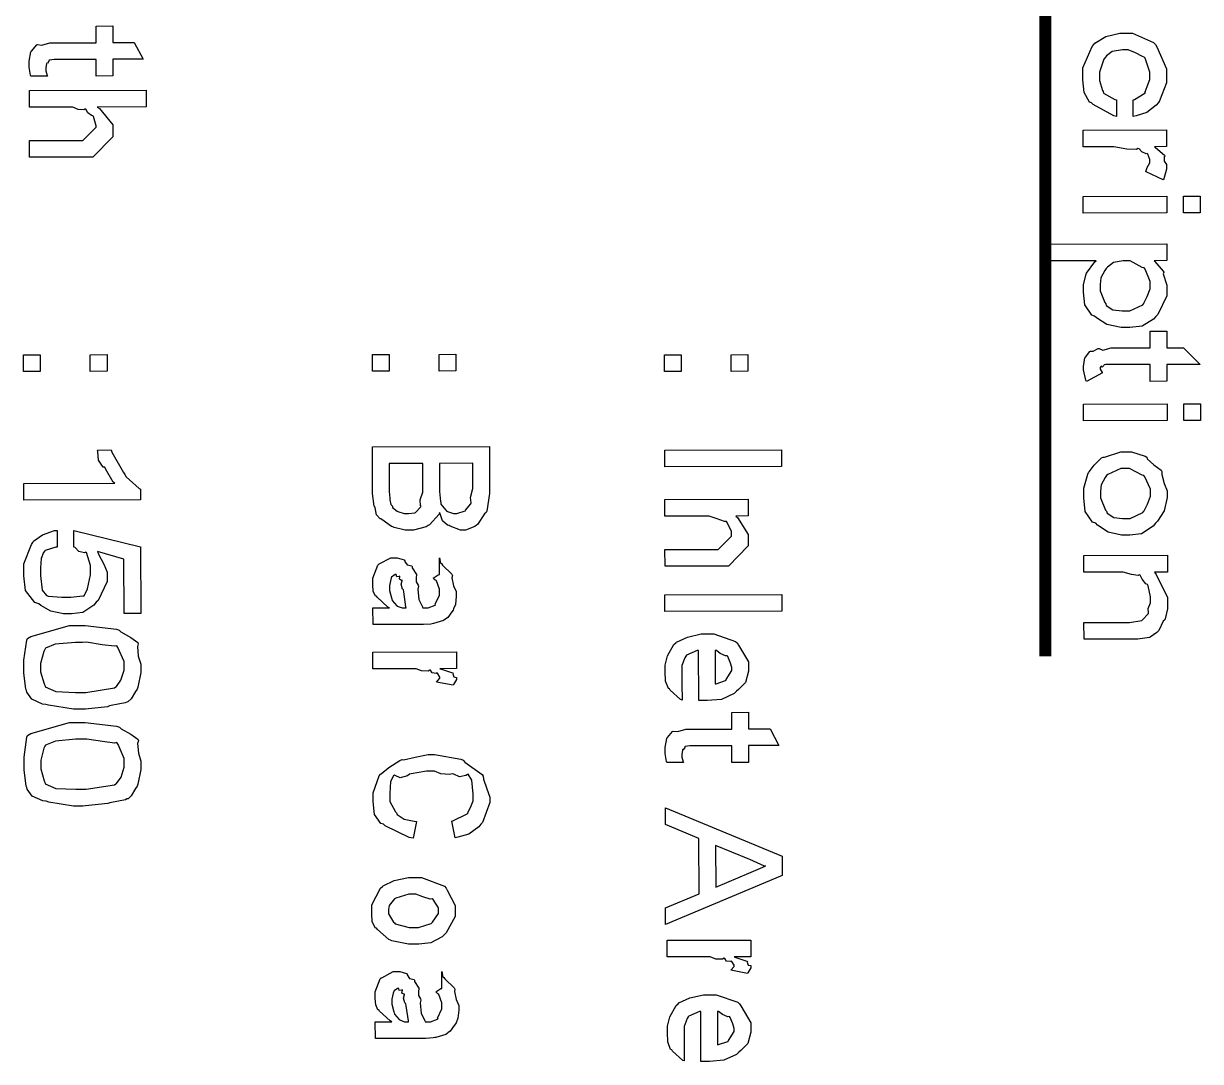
# Model space of a CAD drawing. Extents: x 0.1 to 11.6, y 0.3 to 16.2.
# Drawn here: x 8.875 to 9.854, y 2.541 to 3.405 of the extents above; entities that cross this region are included whole.
import ezdxf

# ---------------------------------------------------------------- set-up
doc = ezdxf.new("R2010")
doc.units = 0
doc.layers.get('0').update_dxf_attribs({"linetype": 'CONTINUOUS'})

msp = doc.modelspace()

# ---------------------------------------------------------------- linework, layer by layer
at = {"color": 0, "const_width": 0.01}
msp.add_lwpolyline([(9.72499, 4.23167), (9.72499, 2.87831)], dxfattribs=at)
at = {"color": 0}
for points in [[(8.89481, 3.36117), (8.88092, 3.36117), (8.88058, 3.36208), (8.87961, 3.36876), (8.87961, 3.37093), (8.87961, 3.37369), (8.88103, 3.38135), (8.88135, 3.382), (8.88151, 3.38206), (8.88579, 3.38715), (8.88635, 3.38743), (8.88635, 3.38743), (8.89014, 3.38704), (8.89671, 3.38894), (8.89893, 3.38894), (8.93517, 3.38894), (8.93517, 3.40283), (8.94906, 3.40304), (8.94906, 3.38915), (8.96685, 3.38917), (8.97424, 3.37528), (8.94906, 3.37528), (8.94906, 3.36139), (8.93517, 3.36117), (8.93517, 3.37506), (8.90153, 3.37506), (8.90018, 3.37506), (8.89632, 3.37451), (8.89611, 3.3744), (8.89589, 3.37375), (8.89469, 3.37175), (8.89415, 3.37201), (8.89415, 3.37201), (8.89399, 3.37136), (8.8935, 3.36828), (8.8935, 3.36724), (8.8935, 3.36572), (8.89458, 3.36182), (8.89481, 3.36117)], [(9.79818, 3.32758), (9.79796, 3.34147), (9.7991, 3.34169), (9.80778, 3.34696), (9.80838, 3.34776), (9.80806, 3.34804), (9.80963, 3.35254), (9.81185, 3.3584), (9.81185, 3.36035), (9.81185, 3.36453), (9.80806, 3.37603), (9.80729, 3.37706), (9.80572, 3.37744), (9.79997, 3.38069), (9.79389, 3.38314), (9.79189, 3.38314), (9.78907, 3.38314), (9.78065, 3.38168), (9.77576, 3.3781), (9.77496, 3.37706), (9.77376, 3.37543), (9.77018, 3.36447), (9.77018, 3.36079), (9.77018, 3.35769), (9.77268, 3.34924), (9.77322, 3.34842), (9.77349, 3.347), (9.78276, 3.34179), (9.78407, 3.34147), (9.78429, 3.32758), (9.78196, 3.32813), (9.76465, 3.33768), (9.76346, 3.33908), (9.76167, 3.33957), (9.75717, 3.34754), (9.75629, 3.35813), (9.75629, 3.36165), (9.75629, 3.36811), (9.76389, 3.3859), (9.7654, 3.38749), (9.76617, 3.38872), (9.77528, 3.39415), (9.78706, 3.39703), (9.79101, 3.39703), (9.79742, 3.39703), (9.8151, 3.38911), (9.81663, 3.38747), (9.81771, 3.38553), (9.82574, 3.36714), (9.82574, 3.361), (9.82574, 3.35558), (9.8201, 3.34065), (9.81901, 3.33931), (9.81728, 3.33697), (9.80951, 3.33083), (9.80051, 3.32818), (9.79818, 3.32758)], [(8.87967, 3.34924), (8.97689, 3.34944), (8.97689, 3.33556), (8.93608, 3.33535), (8.93815, 3.33415), (8.94911, 3.32075), (8.94911, 3.31625), (8.94911, 3.3106), (8.93261, 3.29368), (8.92285, 3.29368), (8.87989, 3.29368), (8.87967, 3.30757), (8.91982, 3.30757), (8.92415, 3.30757), (8.93522, 3.31864), (8.93522, 3.31993), (8.93522, 3.31993), (8.93306, 3.32753), (8.93261, 3.32818), (8.93147, 3.32829), (8.92828, 3.33074), (8.9266, 3.33356), (8.92589, 3.33382), (8.92492, 3.33317), (8.92036, 3.33344), (8.91585, 3.33535), (8.91439, 3.33535), (8.87967, 3.33535), (8.87967, 3.34924)], [(9.75646, 3.3024), (9.75646, 3.31629), (9.8259, 3.31651), (9.8259, 3.30263), (9.81569, 3.3024), (9.81657, 3.30176), (9.82411, 3.29542), (9.82437, 3.29482), (9.82379, 3.29406), (9.82394, 3.29031), (9.8259, 3.28771), (9.8259, 3.28678), (9.8259, 3.28381), (9.82351, 3.27582), (9.82308, 3.27485), (9.80875, 3.28157), (9.8086, 3.28168), (9.80985, 3.28521), (9.81201, 3.28901), (9.81201, 3.29025), (9.81201, 3.29189), (9.81017, 3.29633), (9.80985, 3.29676), (9.80881, 3.2966), (9.80528, 3.29812), (9.80294, 3.30067), (9.80203, 3.30089), (9.80072, 3.30012), (9.79275, 3.30051), (9.78196, 3.3024), (9.77838, 3.3024), (9.75646, 3.3024)], [(9.75651, 3.26101), (9.82596, 3.26124), (9.82596, 3.24735), (9.75651, 3.24713), (9.75651, 3.26101)], [(9.83985, 3.26124), (9.85374, 3.26124), (9.85374, 3.24735), (9.83985, 3.24735), (9.83985, 3.26124)], [(9.82607, 3.22157), (9.82607, 3.20768), (9.81543, 3.20746), (9.81603, 3.20692), (9.82303, 3.19894), (9.82346, 3.19792), (9.82292, 3.1965), (9.82607, 3.18718), (9.82607, 3.18403), (9.82607, 3.17833), (9.81847, 3.16282), (9.81694, 3.16124), (9.81506, 3.1589), (9.80561, 3.1531), (9.79536, 3.15192), (9.79199, 3.1519), (9.78803, 3.15192), (9.77615, 3.15435), (9.76747, 3.15989), (9.76594, 3.16146), (9.76363, 3.16228), (9.75776, 3.1709), (9.75662, 3.18126), (9.75662, 3.18468), (9.75662, 3.18761), (9.75857, 3.19553), (9.759, 3.1964), (9.75917, 3.19706), (9.76628, 3.20649), (9.76725, 3.20747), (9.72885, 3.20747), (9.72885, 3.22136), (9.82607, 3.22157)], [(9.79243, 3.20747), (9.78971, 3.20747), (9.78157, 3.20594), (9.77658, 3.20226), (9.77572, 3.20117), (9.77442, 3.19949), (9.77115, 3.19331), (9.77051, 3.18782), (9.77051, 3.18599), (9.77051, 3.1824), (9.77447, 3.17264), (9.77528, 3.17165), (9.77572, 3.17019), (9.78119, 3.16656), (9.78896, 3.16581), (9.79156, 3.16581), (9.79542, 3.16581), (9.8061, 3.1709), (9.80697, 3.17188), (9.80707, 3.17236), (9.80974, 3.17774), (9.81218, 3.18425), (9.81218, 3.18642), (9.81218, 3.19021), (9.808, 3.20063), (9.80718, 3.20161), (9.80561, 3.20193), (9.79568, 3.20747), (9.79243, 3.20747)], [(9.82617, 3.10736), (9.81228, 3.10715), (9.81228, 3.12104), (9.78386, 3.12104), (9.78174, 3.12104), (9.77544, 3.12104), (9.77408, 3.12088), (9.77387, 3.12082), (9.7736, 3.12028), (9.77219, 3.11882), (9.77149, 3.11996), (9.77149, 3.11996), (9.77138, 3.11951), (9.77061, 3.11854), (9.77061, 3.11822), (9.77061, 3.11719), (9.77225, 3.11453), (9.77257, 3.1141), (9.75933, 3.10715), (9.75868, 3.10807), (9.75672, 3.11669), (9.75672, 3.11951), (9.75672, 3.11951), (9.75797, 3.12679), (9.75825, 3.12733), (9.7584, 3.12739), (9.76215, 3.13206), (9.76258, 3.13232), (9.76258, 3.13232), (9.76492, 3.13226), (9.76899, 3.13439), (9.76975, 3.1345), (9.76975, 3.1345), (9.77274, 3.13319), (9.77989, 3.13493), (9.78233, 3.13493), (9.81228, 3.13493), (9.81228, 3.14882), (9.82617, 3.14903), (9.82617, 3.13514), (9.84006, 3.13515), (9.85394, 3.12125), (9.82617, 3.12125), (9.82617, 3.10736)], [(8.87483, 3.12924), (8.88872, 3.12924), (8.88872, 3.11535), (8.87483, 3.11535), (8.87483, 3.12924)], [(8.93039, 3.12924), (8.94428, 3.12944), (8.94428, 3.11556), (8.93039, 3.11535), (8.93039, 3.12924)], [(9.16515, 3.12961), (9.17904, 3.12961), (9.17904, 3.11572), (9.16515, 3.11572), (9.16515, 3.12961)], [(9.22071, 3.12961), (9.2346, 3.12983), (9.2346, 3.11594), (9.22071, 3.11572), (9.22071, 3.12961)], [(9.40815, 3.12929), (9.42204, 3.12929), (9.42204, 3.1154), (9.40815, 3.1154), (9.40815, 3.12929)], [(9.46371, 3.12929), (9.4776, 3.1295), (9.4776, 3.11561), (9.46371, 3.1154), (9.46371, 3.12929)], [(9.75683, 3.08822), (9.82628, 3.08843), (9.82628, 3.07454), (9.75683, 3.07433), (9.75683, 3.08822)], [(9.84017, 3.08843), (9.85406, 3.08843), (9.85406, 3.07454), (9.84017, 3.07454), (9.84017, 3.08843)], [(8.87494, 3.00825), (8.87494, 3.02214), (8.95068, 3.02235), (8.94943, 3.02317), (8.94308, 3.03424), (8.94243, 3.0356), (8.94097, 3.03581), (8.93733, 3.04156), (8.93668, 3.04889), (8.93636, 3.04992), (8.94786, 3.05012), (8.94835, 3.04818), (8.95806, 3.03119), (8.95915, 3.02974), (8.96018, 3.02767), (8.97108, 3.01801), (8.97217, 3.01736), (8.97217, 3.00846), (8.87494, 3.00825)], [(9.16525, 3.05263), (9.26247, 3.05285), (9.26247, 3.01594), (9.26247, 3.01367), (9.26031, 2.99908), (9.25988, 2.99794), (9.25846, 2.99675), (9.25256, 2.98796), (9.25163, 2.98731), (9.25043, 2.98633), (9.24251, 2.9834), (9.2399, 2.9834), (9.2385, 2.9834), (9.22993, 2.98649), (9.22906, 2.98708), (9.22754, 2.98736), (9.22347, 2.9911), (9.22151, 2.99675), (9.22103, 2.99794), (9.22054, 2.99669), (9.21257, 2.98774), (9.21149, 2.98708), (9.20996, 2.98611), (9.19922, 2.98318), (9.19564, 2.98318), (9.19228, 2.98318), (9.18321, 2.98557), (9.18218, 2.986), (9.18088, 2.98622), (9.17296, 2.99208), (9.17242, 2.99274), (9.1715, 2.99268), (9.1684, 2.99604), (9.16732, 3.00174), (9.16699, 3.00271), (9.16656, 3.00325), (9.16525, 3.01394), (9.16525, 3.01747), (9.16525, 3.05263)], [(9.40831, 3.04997), (9.50553, 3.05018), (9.50553, 3.03629), (9.40831, 3.03608), (9.40831, 3.04997)], [(9.79249, 3.0485), (9.79671, 3.0485), (9.80806, 3.04492), (9.8094, 3.04417), (9.80985, 3.04264), (9.81526, 3.03776), (9.82124, 3.03331), (9.822, 3.03201), (9.82189, 3.02974), (9.824, 3.02214), (9.82633, 3.01606), (9.82633, 3.014), (9.82633, 3.01036), (9.82389, 2.99929), (9.81819, 2.99067), (9.81657, 2.98904), (9.81461, 2.98654), (9.80512, 2.98031), (9.79531, 2.97906), (9.79204, 2.97906), (9.78831, 2.97906), (9.77718, 2.98161), (9.7685, 2.98742), (9.76688, 2.98904), (9.76437, 2.98986), (9.75814, 2.99892), (9.75689, 3.0101), (9.75689, 3.01378), (9.75689, 3.01818), (9.76031, 3.02994), (9.76101, 3.03136), (9.76133, 3.0319), (9.76557, 3.03749), (9.77181, 3.04346), (9.77317, 3.04417), (9.77431, 3.04411), (9.78792, 3.0485), (9.79249, 3.0485)], [(9.17914, 3.03874), (9.17914, 3.01747), (9.17914, 3.01551), (9.17947, 3.01004), (9.17958, 3.00965), (9.17958, 3.0084), (9.18033, 3.00456), (9.18147, 3.00358), (9.18175, 3.00315), (9.18181, 3.00222), (9.18582, 2.99914), (9.18631, 2.99881), (9.18631, 2.99881), (9.19151, 2.99707), (9.19325, 2.99707), (9.19521, 2.99707), (9.20053, 2.99783), (9.20107, 2.99794), (9.20107, 2.99794), (9.2054, 3.0026), (9.20562, 3.00336), (9.20508, 3.00353), (9.20497, 3.0084), (9.20692, 3.01492), (9.20692, 3.01704), (9.20692, 3.03874), (9.17914, 3.03874)], [(9.22081, 3.03874), (9.22081, 3.01833), (9.22081, 3.0154), (9.22168, 3.00722), (9.2219, 3.00663), (9.22206, 3.00504), (9.22613, 3.00006), (9.22667, 2.99968), (9.22672, 2.99908), (9.23269, 2.99729), (9.23469, 2.99729), (9.23546, 2.99729), (9.24214, 2.99929), (9.24274, 2.99968), (9.24262, 2.99983), (9.24707, 3.00532), (9.24729, 3.00597), (9.24718, 3.00597), (9.24664, 3.01053), (9.24858, 3.01785), (9.24858, 3.02029), (9.24858, 3.03896), (9.22081, 3.03874)], [(9.79161, 3.03461), (9.78771, 3.03461), (9.77686, 3.02974), (9.77599, 3.02875), (9.77468, 3.02707), (9.77143, 3.021), (9.77078, 3.01563), (9.77078, 3.01378), (9.77078, 3.0101), (9.77513, 3), (9.77599, 2.99903), (9.77642, 2.9975), (9.78196, 2.99371), (9.78933, 2.99294), (9.79183, 2.99294), (9.79562, 2.99294), (9.80615, 2.99804), (9.80701, 2.99903), (9.80718, 2.99951), (9.81, 3.00493), (9.81244, 3.01161), (9.81244, 3.01378), (9.81244, 3.01753), (9.80789, 3.02778), (9.80703, 3.02875), (9.80544, 3.02908), (9.79503, 3.03461), (9.79161, 3.03461)], [(9.40836, 3.00885), (9.47781, 3.00906), (9.47781, 2.99517), (9.46761, 2.99496), (9.46897, 2.99388), (9.47781, 2.97971), (9.47781, 2.97499), (9.47781, 2.97021), (9.46132, 2.95329), (9.45025, 2.95329), (9.40858, 2.95329), (9.40836, 2.96718), (9.447, 2.96718), (9.45285, 2.96718), (9.46392, 2.97825), (9.46392, 2.97933), (9.46392, 2.9821), (9.46029, 2.98964), (9.45958, 2.9904), (9.45806, 2.9904), (9.45204, 2.99268), (9.44531, 2.99496), (9.44308, 2.99496), (9.40836, 2.99496), (9.40836, 3.00885)], [(8.90283, 2.98313), (8.90283, 2.96924), (8.90164, 2.96903), (8.89296, 2.96631), (8.89242, 2.96599), (8.89154, 2.96479), (8.88937, 2.95958), (8.88894, 2.95204), (8.88894, 2.94949), (8.88894, 2.94547), (8.8904, 2.93343), (8.89382, 2.92887), (8.89481, 2.92865), (8.89529, 2.92839), (8.90679, 2.92757), (8.91064, 2.92757), (8.91428, 2.92757), (8.92426, 2.9285), (8.92518, 2.92865), (8.92535, 2.92871), (8.92817, 2.93435), (8.93061, 2.94624), (8.93061, 2.95014), (8.93061, 2.95383), (8.92735, 2.96463), (8.92671, 2.9649), (8.92546, 2.96446), (8.92096, 2.9656), (8.91769, 2.96881), (8.91672, 2.96924), (8.91672, 2.98313), (8.97228, 2.96946), (8.9725, 2.9139), (8.95861, 2.9139), (8.95839, 2.95904), (8.93647, 2.96554), (8.93728, 2.96322), (8.94174, 2.95492), (8.9445, 2.9484), (8.9445, 2.94624), (8.9445, 2.94049), (8.9369, 2.92481), (8.93539, 2.92324), (8.93343, 2.92085), (8.92426, 2.91488), (8.91482, 2.91368), (8.91174, 2.91368), (8.90815, 2.91368), (8.89757, 2.91581), (8.88917, 2.92057), (8.88743, 2.92193), (8.88433, 2.92296), (8.87657, 2.93294), (8.87506, 2.94536), (8.87506, 2.94949), (8.87506, 2.95535), (8.88135, 2.9714), (8.88265, 2.97293), (8.88325, 2.97412), (8.89051, 2.97949), (8.90072, 2.98292), (8.90283, 2.98313)], [(9.17931, 2.91857), (9.178, 2.91932), (9.169, 2.92746), (9.16846, 2.92833), (9.16769, 2.92839), (9.16581, 2.93257), (9.16542, 2.93787), (9.16542, 2.93961), (9.16542, 2.94347), (9.16954, 2.95415), (9.17042, 2.95503), (9.17085, 2.95518), (9.18044, 2.96024), (9.18365, 2.96024), (9.18576, 2.96024), (9.19146, 2.95861), (9.19211, 2.95828), (9.19189, 2.95757), (9.19396, 2.95454), (9.19781, 2.95361), (9.19819, 2.95307), (9.19814, 2.95199), (9.20167, 2.9464), (9.20187, 2.94569), (9.20139, 2.9445), (9.20144, 2.94026), (9.20324, 2.93756), (9.2034, 2.93658), (9.20281, 2.93425), (9.20378, 2.92551), (9.20671, 2.91954), (9.20708, 2.91857), (9.20768, 2.91857), (9.20899, 2.91857), (9.20947, 2.91857), (9.21154, 2.91857), (9.21729, 2.92074), (9.21772, 2.92117), (9.21733, 2.9216), (9.22097, 2.92925), (9.22097, 2.93181), (9.22097, 2.93431), (9.21843, 2.94125), (9.21793, 2.94179), (9.21744, 2.94174), (9.21576, 2.94331), (9.21994, 2.94613), (9.22097, 2.94635), (9.22097, 2.96024), (9.22092, 2.96024), (9.22168, 2.95594), (9.2225, 2.95546), (9.22336, 2.95415), (9.23107, 2.94678), (9.23161, 2.94569), (9.23128, 2.94362), (9.23269, 2.93701), (9.23486, 2.93213), (9.23486, 2.9305), (9.23486, 2.92822), (9.23421, 2.92139), (9.23269, 2.91769), (9.23226, 2.91683), (9.23112, 2.91531), (9.22775, 2.91064), (9.22597, 2.90918), (9.22532, 2.90881), (9.22424, 2.90804), (9.21593, 2.90549), (9.2149, 2.90533), (9.2136, 2.90517), (9.20757, 2.90468), (9.20557, 2.90468), (9.1945, 2.90468), (9.19011, 2.90468), (9.18018, 2.90468), (9.17692, 2.90468), (9.1741, 2.90468), (9.16775, 2.90468), (9.16564, 2.90468), (9.16542, 2.91857), (9.16889, 2.91857), (9.17671, 2.91857), (9.17931, 2.91857)], [(9.75726, 2.89268), (9.75706, 2.90657), (9.79156, 2.90657), (9.79514, 2.90657), (9.80533, 2.90821), (9.80588, 2.90853), (9.80582, 2.90869), (9.81054, 2.91374), (9.81088, 2.91439), (9.81076, 2.91439), (9.8106, 2.91803), (9.81261, 2.92279), (9.81261, 2.92437), (9.81261, 2.92779), (9.81044, 2.93707), (9.81, 2.93804), (9.80865, 2.93869), (9.80556, 2.94254), (9.80393, 2.94575), (9.80328, 2.94607), (9.80219, 2.94547), (9.79671, 2.94629), (9.78987, 2.94824), (9.78765, 2.94824), (9.75706, 2.94824), (9.75706, 2.96212), (9.8265, 2.96235), (9.8265, 2.94846), (9.81586, 2.94824), (9.81733, 2.9465), (9.8265, 2.92731), (9.8265, 2.9209), (9.8265, 2.91781), (9.82465, 2.9094), (9.82433, 2.90853), (9.82297, 2.9075), (9.81944, 2.8999), (9.8189, 2.89919), (9.81788, 2.898), (9.81222, 2.89421), (9.81153, 2.89399), (9.80974, 2.89367), (9.80192, 2.89268), (9.79937, 2.89268), (9.75726, 2.89268)], [(9.19319, 2.91857), (9.19299, 2.91943), (9.19114, 2.93192), (9.19103, 2.93354), (9.19011, 2.93425), (9.18892, 2.93826), (9.18983, 2.94119), (9.18972, 2.94157), (9.18935, 2.94146), (9.18761, 2.94243), (9.18799, 2.94482), (9.18778, 2.94504), (9.18733, 2.94471), (9.18533, 2.9445), (9.185, 2.94635), (9.18494, 2.94635), (9.18392, 2.94635), (9.1811, 2.94417), (9.18083, 2.94374), (9.18044, 2.94233), (9.17931, 2.93722), (9.17931, 2.93549), (9.17931, 2.93317), (9.18093, 2.92686), (9.18126, 2.92617), (9.18143, 2.92486), (9.18539, 2.92042), (9.18582, 2.92008), (9.18582, 2.92008), (9.18989, 2.91857), (9.19125, 2.91857), (9.19319, 2.91857)], [(9.40853, 2.92953), (9.50575, 2.92974), (9.50575, 2.91585), (9.40853, 2.91564), (9.40853, 2.92953)], [(8.92378, 2.90381), (8.926, 2.90386), (8.9521, 2.90076), (8.95438, 2.90013), (8.95583, 2.89865), (8.96403, 2.89404), (8.96989, 2.88992), (8.97021, 2.88861), (8.96957, 2.88633), (8.97032, 2.87847), (8.97239, 2.87164), (8.97239, 2.86931), (8.97239, 2.86469), (8.96983, 2.85249), (8.96935, 2.85086), (8.96793, 2.84901), (8.96436, 2.84293), (8.96164, 2.84033), (8.96067, 2.84022), (8.95947, 2.83963), (8.94775, 2.8374), (8.94635, 2.83697), (8.94482, 2.83637), (8.92632, 2.83442), (8.92399, 2.83436), (8.91635, 2.83436), (8.89567, 2.83763), (8.89339, 2.83828), (8.89068, 2.8386), (8.88183, 2.84256), (8.87765, 2.84847), (8.87733, 2.84978), (8.87679, 2.85092), (8.87517, 2.86458), (8.87517, 2.86908), (8.87517, 2.87511), (8.8775, 2.89176), (8.87799, 2.89318), (8.88086, 2.89469), (8.91303, 2.90381), (8.92378, 2.90381)], [(8.92378, 2.88992), (8.91808, 2.88992), (8.90115, 2.88846), (8.89307, 2.88504), (8.89253, 2.88406), (8.89165, 2.88238), (8.88906, 2.87244), (8.88906, 2.86908), (8.88906, 2.8654), (8.89193, 2.85531), (8.89253, 2.85433), (8.89279, 2.85281), (8.90158, 2.84901), (8.91818, 2.84825), (8.92378, 2.84825), (8.92671, 2.84831), (8.95042, 2.85211), (8.95156, 2.85281), (8.9521, 2.85314), (8.95583, 2.85851), (8.9585, 2.86681), (8.9585, 2.86953), (8.9585, 2.87392), (8.95339, 2.88564), (8.95242, 2.8871), (8.95047, 2.88672), (8.94037, 2.88797), (8.92725, 2.88997), (8.92378, 2.88992)], [(9.42247, 2.85531), (9.42269, 2.84185), (9.42156, 2.84224), (9.41292, 2.85004), (9.41228, 2.85118), (9.41135, 2.85151), (9.40901, 2.85764), (9.40858, 2.86567), (9.40858, 2.86833), (9.40858, 2.87093), (9.41075, 2.87864), (9.41596, 2.88807), (9.41749, 2.88938), (9.41824, 2.89014), (9.42719, 2.89432), (9.43875, 2.89697), (9.44265, 2.89697), (9.44917, 2.89697), (9.46718, 2.89068), (9.46869, 2.88938), (9.46983, 2.88758), (9.47803, 2.87364), (9.47803, 2.86897), (9.47803, 2.86583), (9.47547, 2.85639), (9.46967, 2.85053), (9.46804, 2.84924), (9.46604, 2.84728), (9.45546, 2.84239), (9.44374, 2.84142), (9.43983, 2.84142), (9.43901, 2.84142), (9.43718, 2.84142), (9.43658, 2.84142), (9.43636, 2.88308), (9.43522, 2.88303), (9.42654, 2.87924), (9.42594, 2.87853), (9.42507, 2.87706), (9.42247, 2.87056), (9.42247, 2.86833), (9.42247, 2.86637), (9.42247, 2.86199), (9.42247, 2.86051), (9.42247, 2.85921), (9.42247, 2.85628), (9.42247, 2.85531)], [(9.16558, 2.88183), (9.23503, 2.88206), (9.23503, 2.86817), (9.22114, 2.86794), (9.22254, 2.86762), (9.23178, 2.86458), (9.23221, 2.86426), (9.23193, 2.86371), (9.23292, 2.86122), (9.23503, 2.86074), (9.23503, 2.86057), (9.23503, 2.859), (9.23264, 2.85482), (9.23221, 2.85428), (9.21853, 2.85688), (9.21853, 2.85688), (9.22114, 2.85997), (9.22114, 2.861), (9.22114, 2.861), (9.21929, 2.86425), (9.21897, 2.86447), (9.2181, 2.8641), (9.21485, 2.86458), (9.21343, 2.86675), (9.21289, 2.86686), (9.21154, 2.86604), (9.20594, 2.8661), (9.20139, 2.86794), (9.19987, 2.86794), (9.16558, 2.86794), (9.16558, 2.88183)], [(9.45025, 2.88308), (9.45025, 2.85531), (9.45122, 2.85542), (9.45882, 2.85813), (9.45936, 2.85856), (9.45936, 2.85894), (9.46414, 2.86649), (9.46414, 2.86897), (9.46414, 2.86897), (9.46317, 2.87267), (9.46089, 2.8781), (9.46024, 2.87875), (9.45888, 2.87864), (9.45458, 2.88064), (9.45128, 2.88303), (9.45025, 2.88308)], [(9.42387, 2.78982), (9.40999, 2.78982), (9.40967, 2.79075), (9.40869, 2.79742), (9.40869, 2.79958), (9.40869, 2.80236), (9.4101, 2.81), (9.41043, 2.81065), (9.41058, 2.81071), (9.41487, 2.81581), (9.41542, 2.81608), (9.41542, 2.81608), (9.41922, 2.81569), (9.42578, 2.8176), (9.428, 2.8176), (9.46425, 2.8176), (9.46425, 2.83149), (9.47814, 2.83171), (9.47814, 2.81782), (9.49593, 2.81782), (9.50331, 2.80393), (9.47814, 2.80393), (9.47814, 2.79004), (9.46425, 2.78982), (9.46425, 2.80371), (9.43061, 2.80371), (9.42925, 2.80371), (9.4254, 2.80317), (9.42518, 2.80306), (9.42497, 2.8024), (9.42378, 2.8004), (9.42324, 2.80067), (9.42324, 2.80067), (9.42307, 2.80003), (9.42258, 2.79693), (9.42258, 2.7959), (9.42258, 2.79438), (9.42367, 2.79047), (9.42387, 2.78982)], [(8.92393, 2.82314), (8.92617, 2.82319), (8.95225, 2.8201), (8.95454, 2.81944), (8.956, 2.81799), (8.96419, 2.81338), (8.97006, 2.80925), (8.97038, 2.80794), (8.96972, 2.80567), (8.97049, 2.79779), (8.97254, 2.79096), (8.97254, 2.78863), (8.97254, 2.78401), (8.97, 2.77181), (8.96951, 2.77018), (8.9681, 2.76833), (8.96451, 2.76226), (8.96181, 2.75965), (8.96083, 2.75956), (8.95964, 2.75896), (8.94792, 2.75672), (8.9465, 2.75629), (8.94499, 2.75569), (8.92649, 2.75375), (8.92415, 2.75369), (8.9165, 2.75369), (8.89583, 2.75694), (8.89356, 2.7576), (8.89085, 2.75792), (8.882, 2.76187), (8.87782, 2.76779), (8.8775, 2.7691), (8.87696, 2.77024), (8.87532, 2.7839), (8.87532, 2.78842), (8.87532, 2.79443), (8.87765, 2.81108), (8.87815, 2.8125), (8.88103, 2.81401), (8.91319, 2.82314), (8.92393, 2.82314)], [(8.92393, 2.80925), (8.91824, 2.80925), (8.90132, 2.80778), (8.89324, 2.80436), (8.89268, 2.80339), (8.89182, 2.80171), (8.88921, 2.79178), (8.88921, 2.78842), (8.88921, 2.78472), (8.89208, 2.77462), (8.89268, 2.77365), (8.89296, 2.77214), (8.90175, 2.76833), (8.91835, 2.76758), (8.92393, 2.76758), (8.92686, 2.76764), (8.95057, 2.77143), (8.95171, 2.77214), (8.95226, 2.77246), (8.956, 2.77783), (8.95865, 2.78614), (8.95865, 2.78885), (8.95865, 2.79324), (8.95356, 2.80496), (8.95258, 2.80643), (8.95063, 2.80604), (8.94054, 2.80729), (8.9274, 2.80931), (8.92393, 2.80925)], [(9.20171, 2.74089), (9.19889, 2.727), (9.19575, 2.72754), (9.17578, 2.73731), (9.17437, 2.73872), (9.17219, 2.73915), (9.16683, 2.74669), (9.16569, 2.75749), (9.16569, 2.75956), (9.16569, 2.76471), (9.17074, 2.77886), (9.17176, 2.78017), (9.17231, 2.78054), (9.17865, 2.78581), (9.18782, 2.79167), (9.18978, 2.79232), (9.19086, 2.79221), (9.20063, 2.79422), (9.21137, 2.79644), (9.21496, 2.79644), (9.21674, 2.7965), (9.23872, 2.79269), (9.24056, 2.79189), (9.24192, 2.79031), (9.25629, 2.77989), (9.25726, 2.77843), (9.25749, 2.77615), (9.26042, 2.7679), (9.26292, 2.76118), (9.26292, 2.7589), (9.26292, 2.75657), (9.25662, 2.74007), (9.25532, 2.73872), (9.25353, 2.73639), (9.24533, 2.73031), (9.23611, 2.72775), (9.23383, 2.72721), (9.23122, 2.7411), (9.23193, 2.74149), (9.24397, 2.74729), (9.24468, 2.74804), (9.24457, 2.74821), (9.24669, 2.75239), (9.24903, 2.75792), (9.24903, 2.75976), (9.24903, 2.76361), (9.24778, 2.77507), (9.24468, 2.78011), (9.24425, 2.77994), (9.24294, 2.77897), (9.23747, 2.778), (9.23275, 2.78028), (9.23144, 2.7806), (9.22928, 2.77994), (9.222, 2.7806), (9.21669, 2.78256), (9.21496, 2.78256), (9.21018, 2.78256), (9.19721, 2.7806), (9.19586, 2.78017), (9.19439, 2.77892), (9.18832, 2.77724), (9.18414, 2.77903), (9.18349, 2.77929), (9.18251, 2.77869), (9.18007, 2.77408), (9.17958, 2.764), (9.17958, 2.76064), (9.17958, 2.75749), (9.18425, 2.74892), (9.18522, 2.74804), (9.18565, 2.74658), (9.1914, 2.74279), (9.19987, 2.74121), (9.20171, 2.74089)], [(9.40885, 2.75217), (9.50607, 2.71181), (9.50607, 2.69575), (9.40907, 2.65494), (9.40907, 2.66883), (9.43685, 2.68056), (9.43663, 2.72657), (9.40885, 2.73828), (9.40885, 2.75217)], [(9.45051, 2.72092), (9.45074, 2.68619), (9.47829, 2.69792), (9.48036, 2.69868), (9.49192, 2.70367), (9.49218, 2.70378), (9.49126, 2.70356), (9.47917, 2.70919), (9.47765, 2.70985), (9.45051, 2.72092)], [(9.19922, 2.69422), (9.20606, 2.69422), (9.22504, 2.68685), (9.22657, 2.68533), (9.22721, 2.68365), (9.23394, 2.67096), (9.23394, 2.66667), (9.23394, 2.66168), (9.22651, 2.648), (9.22504, 2.64669), (9.22314, 2.64469), (9.21376, 2.63971), (9.20367, 2.63867), (9.20031, 2.63867), (9.19526, 2.63867), (9.18132, 2.6416), (9.18012, 2.64214), (9.17871, 2.64247), (9.16928, 2.65104), (9.16862, 2.65213), (9.16775, 2.65213), (9.16499, 2.65733), (9.1645, 2.66417), (9.1645, 2.66644), (9.1645, 2.6715), (9.17188, 2.68533), (9.17339, 2.68662), (9.1741, 2.68739), (9.18317, 2.69157), (9.19521, 2.69422), (9.19922, 2.69422)], [(9.19922, 2.68033), (9.19532, 2.68033), (9.18446, 2.67708), (9.1836, 2.67643), (9.1824, 2.67507), (9.17904, 2.67079), (9.17839, 2.66754), (9.17839, 2.66644), (9.17839, 2.66396), (9.18272, 2.65713), (9.1836, 2.65647), (9.18403, 2.65549), (9.19575, 2.65256), (9.19965, 2.65256), (9.20344, 2.65256), (9.21397, 2.65603), (9.21485, 2.65668), (9.21496, 2.65701), (9.22006, 2.66411), (9.22006, 2.66644), (9.22006, 2.66894), (9.21571, 2.67578), (9.21485, 2.67643), (9.21322, 2.67626), (9.20719, 2.67817), (9.20117, 2.68033), (9.19922, 2.68033)], [(9.41043, 2.64193), (9.47988, 2.64214), (9.47988, 2.62825), (9.46599, 2.62804), (9.46739, 2.62771), (9.47661, 2.62468), (9.47706, 2.62435), (9.47678, 2.62381), (9.47775, 2.62131), (9.47988, 2.62082), (9.47988, 2.62067), (9.47988, 2.61908), (9.47749, 2.61492), (9.47706, 2.61436), (9.46337, 2.61697), (9.46337, 2.61697), (9.46599, 2.62007), (9.46599, 2.6211), (9.46599, 2.6211), (9.46414, 2.62435), (9.46381, 2.62457), (9.46294, 2.62418), (9.45969, 2.62468), (9.45828, 2.62685), (9.45774, 2.62696), (9.45638, 2.62614), (9.45079, 2.62619), (9.44624, 2.62804), (9.44471, 2.62804), (9.41043, 2.62804), (9.41043, 2.64193)], [(9.18132, 2.57417), (9.18001, 2.57493), (9.17101, 2.58306), (9.17047, 2.58393), (9.16971, 2.58399), (9.16781, 2.58817), (9.16743, 2.59347), (9.16743, 2.59521), (9.16743, 2.59907), (9.17156, 2.60975), (9.17242, 2.61062), (9.17285, 2.61079), (9.18246, 2.61583), (9.18565, 2.61583), (9.18778, 2.61583), (9.19347, 2.61421), (9.19412, 2.61388), (9.1939, 2.61317), (9.19596, 2.61014), (9.19982, 2.60921), (9.20019, 2.60867), (9.20014, 2.60758), (9.20367, 2.602), (9.20389, 2.60129), (9.2034, 2.6001), (9.20344, 2.59586), (9.20524, 2.59315), (9.2054, 2.59218), (9.20481, 2.58985), (9.20579, 2.58111), (9.20871, 2.57514), (9.2091, 2.57417), (9.20969, 2.57417), (9.21099, 2.57417), (9.21149, 2.57417), (9.21354, 2.57417), (9.21929, 2.57633), (9.21972, 2.57676), (9.21935, 2.57721), (9.22299, 2.58485), (9.22299, 2.5874), (9.22299, 2.5899), (9.22043, 2.59685), (9.21994, 2.59739), (9.21946, 2.59733), (9.21778, 2.5989), (9.22194, 2.60172), (9.22299, 2.60194), (9.22299, 2.61583), (9.22293, 2.61583), (9.22369, 2.61154), (9.2245, 2.61106), (9.22537, 2.60975), (9.23307, 2.60238), (9.23361, 2.60129), (9.23329, 2.59924), (9.23469, 2.59261), (9.23687, 2.58772), (9.23687, 2.5861), (9.23687, 2.58382), (9.23622, 2.57699), (9.23469, 2.57329), (9.23426, 2.57243), (9.23312, 2.5709), (9.22976, 2.56625), (9.22797, 2.56478), (9.22732, 2.5644), (9.22624, 2.56364), (9.21793, 2.56108), (9.2169, 2.56093), (9.2156, 2.56076), (9.20958, 2.56028), (9.20757, 2.56028), (9.1965, 2.56028), (9.19211, 2.56028), (9.18218, 2.56028), (9.17893, 2.56028), (9.17611, 2.56028), (9.16976, 2.56028), (9.16764, 2.56028), (9.16743, 2.57417), (9.1709, 2.57417), (9.17871, 2.57417), (9.18132, 2.57417)], [(9.19521, 2.57417), (9.19499, 2.57503), (9.19314, 2.58751), (9.19303, 2.58914), (9.19211, 2.58985), (9.19092, 2.59386), (9.19185, 2.59679), (9.19174, 2.59717), (9.19135, 2.59706), (9.18961, 2.59804), (9.19, 2.60042), (9.18978, 2.60064), (9.18935, 2.60032), (9.18733, 2.6001), (9.18701, 2.60194), (9.18696, 2.60194), (9.18593, 2.60194), (9.18311, 2.59978), (9.18283, 2.59933), (9.18246, 2.59793), (9.18132, 2.59283), (9.18132, 2.5911), (9.18132, 2.58876), (9.18294, 2.58247), (9.18326, 2.58176), (9.18343, 2.58046), (9.18739, 2.57601), (9.18783, 2.57568), (9.18783, 2.57568), (9.19189, 2.57417), (9.19325, 2.57417), (9.19521, 2.57417)], [(9.42437, 2.55496), (9.42458, 2.5415), (9.42344, 2.54189), (9.41482, 2.54969), (9.41417, 2.55083), (9.41325, 2.55117), (9.41092, 2.55729), (9.41049, 2.56532), (9.41049, 2.56799), (9.41049, 2.57058), (9.41265, 2.57829), (9.41786, 2.58772), (9.41938, 2.58903), (9.42014, 2.58979), (9.4291, 2.59397), (9.44065, 2.59663), (9.44456, 2.59663), (9.45107, 2.59663), (9.46907, 2.59033), (9.4706, 2.58903), (9.47174, 2.58724), (9.47993, 2.57329), (9.47993, 2.56862), (9.47993, 2.56549), (9.47737, 2.55604), (9.47157, 2.55018), (9.46994, 2.54889), (9.46793, 2.54693), (9.45736, 2.54204), (9.44564, 2.54107), (9.44174, 2.54107), (9.44092, 2.54107), (9.43907, 2.54107), (9.43847, 2.54107), (9.43826, 2.58274), (9.43713, 2.58268), (9.42844, 2.57889), (9.42785, 2.57818), (9.42697, 2.57671), (9.42437, 2.57021), (9.42437, 2.56799), (9.42437, 2.56603), (9.42437, 2.56164), (9.42437, 2.56017), (9.42437, 2.55886), (9.42437, 2.55593), (9.42437, 2.55496)], [(9.45215, 2.58274), (9.45215, 2.55496), (9.45313, 2.55507), (9.46072, 2.55778), (9.46126, 2.55821), (9.46126, 2.5586), (9.46604, 2.56614), (9.46604, 2.56862), (9.46604, 2.56862), (9.46506, 2.57232), (9.46278, 2.57775), (9.46213, 2.5784), (9.46078, 2.57829), (9.45649, 2.58029), (9.45318, 2.58268), (9.45215, 2.58274)]]:
    msp.add_lwpolyline(points, close=True, dxfattribs=at)

doc.saveas('drawing.dxf')
